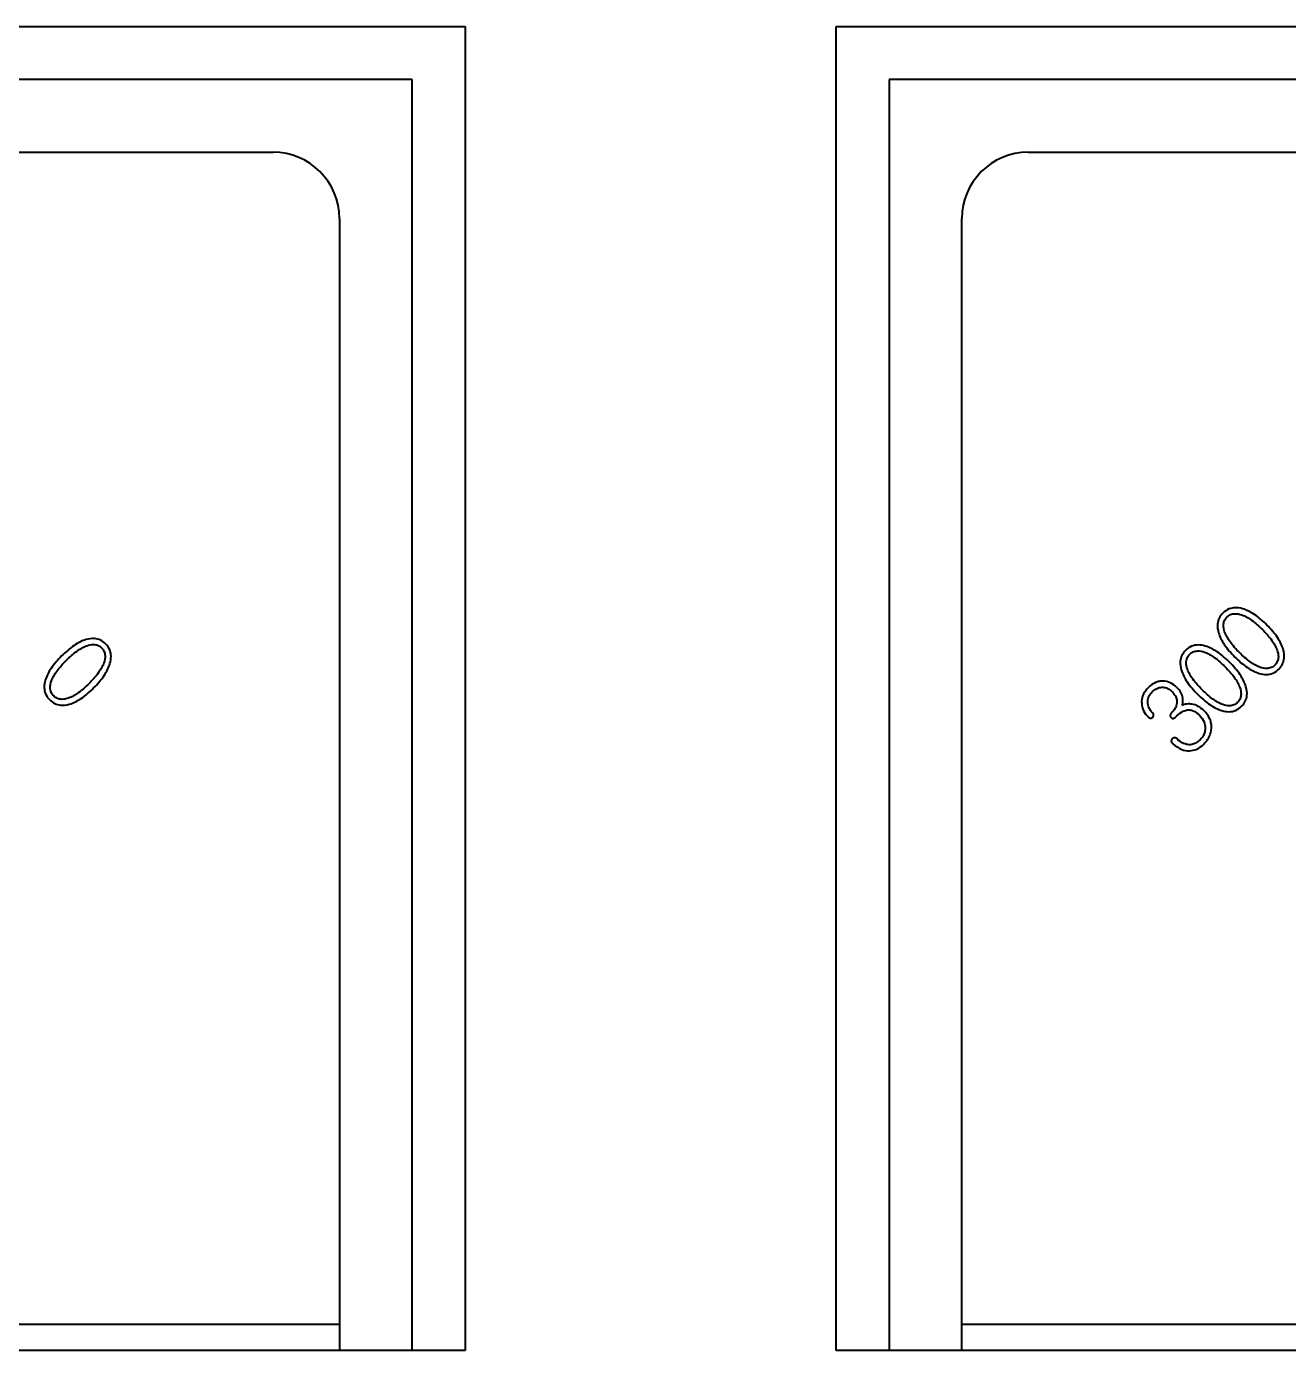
# Model space of a CAD drawing. Header units: millimetres. Extents: x 0 to 4752, y 0 to 3360.
# Drawn here: x 1813.9 to 1861.5, y 1731.9 to 1781.9 of the extents above; entities that cross this region are included whole.
import ezdxf

# ---------------------------------------------------------------- set-up
doc = ezdxf.new("R2010")
doc.units = ezdxf.units.MM
doc.header["$LTSCALE"] = 8
doc.layers.add('가시적인 것(ISO)', color=3, linetype='Continuous', lineweight=40)

msp = doc.modelspace()

# ---------------------------------------------------------------- linework, layer by layer
at = {"layer": '가시적인 것(ISO)'}
for p, q in [((1722.422, 1781.882), (1830.422, 1781.882)), ((1830.422, 1781.882), (1830.422, 1731.882)), ((1844.422, 1781.882), (1952.422, 1781.882)), ((1844.422, 1731.882), (1844.422, 1781.882)), ((1828.422, 1779.882), (1724.422, 1779.882)), ((1828.422, 1731.882), (1828.422, 1779.882)), ((1950.422, 1779.882), (1846.422, 1779.882)), ((1846.422, 1779.882), (1846.422, 1731.882)), ((1729.672, 1777.132), (1823.172, 1777.132)), ((1851.672, 1777.132), (1945.172, 1777.132)), ((1825.672, 1774.632), (1825.672, 1731.882)), ((1849.172, 1731.882), (1849.172, 1774.632)), ((1856.224, 1756.93), (1856.186, 1756.892)), ((1727.172, 1732.882), (1825.672, 1732.882)), ((1849.172, 1732.882), (1947.672, 1732.882)), ((1830.422, 1731.882), (1722.422, 1731.882)), ((1952.422, 1731.882), (1844.422, 1731.882))]:
    msp.add_line(p, q, dxfattribs=at)
for centre, start, end in [((1823.172, 1774.632), 0, 90), ((1851.672, 1774.632), 90, 180)]:
    msp.add_arc(centre, 2.5, start, end, dxfattribs=at)
for points, knots in [([(1859.024, 1759.73), (1858.967, 1759.673), (1858.919, 1759.609), (1858.849, 1759.466), (1858.829, 1759.392), (1858.812, 1759.205), (1858.828, 1759.094), (1858.859, 1758.988)], [-0.08068744, -0.08068744, -0.08068744, -0.08068744, -0.0564576, -0.0564576, -0.03310081, -0.03310081, 0, 0, 0, 0]), ([(1859.763, 1759.892), (1859.675, 1759.918), (1859.583, 1759.934), (1859.408, 1759.932), (1859.327, 1759.916), (1859.165, 1759.849), (1859.09, 1759.796), (1859.024, 1759.73)], [-0.08043735, -0.08043735, -0.08043735, -0.08043735, -0.05283354, -0.05283354, -0.02780895, -0.02780895, 0, 0, 0, 0]), ([(1859.09, 1759.016), (1859.062, 1759.097), (1859.042, 1759.185), (1859.046, 1759.327), (1859.056, 1759.382), (1859.1, 1759.489), (1859.133, 1759.537), (1859.175, 1759.579)], [-0.06062977, -0.06062977, -0.06062977, -0.06062977, -0.03469408, -0.03469408, -0.01781987, -0.01781987, 0, 0, 0, 0]), ([(1859.175, 1759.579), (1859.214, 1759.618), (1859.259, 1759.65), (1859.36, 1759.694), (1859.414, 1759.705), (1859.559, 1759.711), (1859.651, 1759.691), (1859.736, 1759.662)], [-0.06015213, -0.06015213, -0.06015213, -0.06015213, -0.04359102, -0.04359102, -0.02696915, -0.02696915, 0, 0, 0, 0]), ([(1859.736, 1759.662), (1859.867, 1759.615), (1859.993, 1759.541), (1860.251, 1759.358), (1860.39, 1759.232), (1860.516, 1759.106)], [-0.09489707, -0.09489707, -0.09489707, -0.09489707, -0.0534092, -0.0534092, 0, 0, 0, 0]), ([(1860.687, 1759.277), (1860.542, 1759.422), (1860.381, 1759.563), (1860.073, 1759.768), (1859.922, 1759.847), (1859.763, 1759.892)], [-0.1110915, -0.1110915, -0.1110915, -0.1110915, -0.0494916, -0.0494916, 0, 0, 0, 0]), ([(1859.648, 1758.238), (1859.522, 1758.364), (1859.397, 1758.503), (1859.212, 1758.76), (1859.138, 1758.886), (1859.09, 1759.016)], [-0.0950204, -0.0950204, -0.0950204, -0.0950204, -0.04148092, -0.04148092, 0, 0, 0, 0]), ([(1860.516, 1759.106), (1860.642, 1758.981), (1860.766, 1758.842), (1860.949, 1758.585), (1861.022, 1758.459), (1861.069, 1758.329)], [-0.09482066, -0.09482066, -0.09482066, -0.09482066, -0.04153437, -0.04153437, 0, 0, 0, 0]), ([(1861.299, 1758.356), (1861.254, 1758.515), (1861.176, 1758.665), (1860.971, 1758.972), (1860.831, 1759.133), (1860.687, 1759.277)], [-0.1105512, -0.1105512, -0.1105512, -0.1105512, -0.0612203, -0.0612203, 0, 0, 0, 0]), ([(1816.108, 1758.729), (1815.95, 1758.683), (1815.8, 1758.603), (1815.493, 1758.397), (1815.332, 1758.256), (1815.187, 1758.111)], [-0.1107241, -0.1107241, -0.1107241, -0.1107241, -0.0614603, -0.0614603, 0, 0, 0, 0]), ([(1816.849, 1758.565), (1816.792, 1758.622), (1816.728, 1758.67), (1816.585, 1758.74), (1816.511, 1758.76), (1816.324, 1758.777), (1816.213, 1758.761), (1816.108, 1758.729)], [-0.08068744, -0.08068744, -0.08068744, -0.08068744, -0.0564576, -0.0564576, -0.03310081, -0.03310081, 0, 0, 0, 0]), ([(1816.135, 1758.499), (1816.217, 1758.527), (1816.304, 1758.546), (1816.447, 1758.543), (1816.501, 1758.533), (1816.608, 1758.489), (1816.656, 1758.455), (1816.698, 1758.413)], [-0.06062977, -0.06062977, -0.06062977, -0.06062977, -0.03469408, -0.03469408, -0.01781987, -0.01781987, 0, 0, 0, 0]), ([(1817.012, 1757.825), (1817.038, 1757.914), (1817.054, 1758.005), (1817.051, 1758.181), (1817.036, 1758.262), (1816.968, 1758.424), (1816.915, 1758.499), (1816.849, 1758.565)], [-0.08043735, -0.08043735, -0.08043735, -0.08043735, -0.05283354, -0.05283354, -0.02780895, -0.02780895, 0, 0, 0, 0]), ([(1858.357, 1758.485), (1858.268, 1758.512), (1858.177, 1758.528), (1858.001, 1758.525), (1857.92, 1758.51), (1857.758, 1758.442), (1857.683, 1758.389), (1857.617, 1758.323)], [-0.08043735, -0.08043735, -0.08043735, -0.08043735, -0.05283354, -0.05283354, -0.02780895, -0.02780895, 0, 0, 0, 0]), ([(1858.859, 1758.988), (1858.906, 1758.83), (1858.985, 1758.68), (1859.191, 1758.374), (1859.333, 1758.213), (1859.478, 1758.068)], [-0.1107241, -0.1107241, -0.1107241, -0.1107241, -0.0614603, -0.0614603, 0, 0, 0, 0]), ([(1815.187, 1758.111), (1815.043, 1757.967), (1814.902, 1757.807), (1814.697, 1757.501), (1814.618, 1757.351), (1814.571, 1757.193)], [-0.1105947, -0.1105947, -0.1105947, -0.1105947, -0.0492863, -0.0492863, 0, 0, 0, 0]), ([(1815.357, 1757.941), (1815.483, 1758.067), (1815.623, 1758.192), (1815.88, 1758.376), (1816.005, 1758.451), (1816.135, 1758.499)], [-0.0950204, -0.0950204, -0.0950204, -0.0950204, -0.04148092, -0.04148092, 0, 0, 0, 0]), ([(1816.698, 1758.413), (1816.737, 1758.374), (1816.769, 1758.33), (1816.813, 1758.228), (1816.824, 1758.175), (1816.83, 1758.029), (1816.81, 1757.938), (1816.781, 1757.853)], [-0.06015213, -0.06015213, -0.06015213, -0.06015213, -0.04359102, -0.04359102, -0.02696915, -0.02696915, 0, 0, 0, 0]), ([(1857.617, 1758.323), (1857.56, 1758.266), (1857.512, 1758.202), (1857.442, 1758.059), (1857.422, 1757.985), (1857.405, 1757.798), (1857.421, 1757.687), (1857.452, 1757.581)], [-0.08068744, -0.08068744, -0.08068744, -0.08068744, -0.0564576, -0.0564576, -0.03310081, -0.03310081, 0, 0, 0, 0]), ([(1857.683, 1757.609), (1857.655, 1757.69), (1857.636, 1757.778), (1857.639, 1757.921), (1857.649, 1757.975), (1857.693, 1758.082), (1857.726, 1758.13), (1857.768, 1758.172)], [-0.06062977, -0.06062977, -0.06062977, -0.06062977, -0.03469408, -0.03469408, -0.01781987, -0.01781987, 0, 0, 0, 0]), ([(1857.768, 1758.172), (1857.808, 1758.211), (1857.852, 1758.243), (1857.954, 1758.287), (1858.007, 1758.298), (1858.153, 1758.304), (1858.244, 1758.284), (1858.329, 1758.255)], [-0.06015213, -0.06015213, -0.06015213, -0.06015213, -0.04359102, -0.04359102, -0.02696915, -0.02696915, 0, 0, 0, 0]), ([(1858.329, 1758.255), (1858.46, 1758.208), (1858.586, 1758.134), (1858.844, 1757.951), (1858.984, 1757.825), (1859.109, 1757.7)], [-0.09489707, -0.09489707, -0.09489707, -0.09489707, -0.0534092, -0.0534092, 0, 0, 0, 0]), ([(1859.28, 1757.87), (1859.135, 1758.015), (1858.974, 1758.156), (1858.666, 1758.361), (1858.515, 1758.44), (1858.357, 1758.485)], [-0.1110915, -0.1110915, -0.1110915, -0.1110915, -0.0494916, -0.0494916, 0, 0, 0, 0]), ([(1859.478, 1758.068), (1859.622, 1757.924), (1859.782, 1757.783), (1860.088, 1757.578), (1860.238, 1757.499), (1860.395, 1757.452)], [-0.1105947, -0.1105947, -0.1105947, -0.1105947, -0.0492863, -0.0492863, 0, 0, 0, 0]), ([(1860.423, 1757.683), (1860.293, 1757.73), (1860.168, 1757.805), (1859.912, 1757.988), (1859.773, 1758.113), (1859.648, 1758.238)], [-0.09442381, -0.09442381, -0.09442381, -0.09442381, -0.0531236, -0.0531236, 0, 0, 0, 0]), ([(1861.069, 1758.329), (1861.098, 1758.247), (1861.118, 1758.16), (1861.115, 1758.017), (1861.105, 1757.963), (1861.061, 1757.858), (1861.028, 1757.81), (1860.986, 1757.768)], [-0.06036726, -0.06036726, -0.06036726, -0.06036726, -0.03433895, -0.03433895, -0.01769854, -0.01769854, 0, 0, 0, 0]), ([(1861.137, 1757.617), (1861.194, 1757.674), (1861.242, 1757.737), (1861.31, 1757.879), (1861.33, 1757.952), (1861.347, 1758.139), (1861.331, 1758.25), (1861.299, 1758.356)], [-0.08032187, -0.08032187, -0.08032187, -0.08032187, -0.05634387, -0.05634387, -0.03316511, -0.03316511, 0, 0, 0, 0]), ([(1814.802, 1757.166), (1814.85, 1757.296), (1814.924, 1757.421), (1815.108, 1757.677), (1815.232, 1757.816), (1815.357, 1757.941)], [-0.09442381, -0.09442381, -0.09442381, -0.09442381, -0.0531236, -0.0531236, 0, 0, 0, 0]), ([(1816.781, 1757.853), (1816.734, 1757.722), (1816.66, 1757.596), (1816.477, 1757.338), (1816.352, 1757.198), (1816.226, 1757.073)], [-0.09489707, -0.09489707, -0.09489707, -0.09489707, -0.0534092, -0.0534092, 0, 0, 0, 0]), ([(1816.396, 1756.902), (1816.541, 1757.047), (1816.682, 1757.208), (1816.887, 1757.516), (1816.966, 1757.667), (1817.012, 1757.825)], [-0.1110915, -0.1110915, -0.1110915, -0.1110915, -0.0494916, -0.0494916, 0, 0, 0, 0]), ([(1857.452, 1757.581), (1857.499, 1757.424), (1857.579, 1757.273), (1857.785, 1756.967), (1857.926, 1756.806), (1858.071, 1756.661)], [-0.1107241, -0.1107241, -0.1107241, -0.1107241, -0.0614603, -0.0614603, 0, 0, 0, 0]), ([(1858.241, 1756.831), (1858.115, 1756.957), (1857.99, 1757.097), (1857.805, 1757.354), (1857.731, 1757.479), (1857.683, 1757.609)], [-0.0950204, -0.0950204, -0.0950204, -0.0950204, -0.04148092, -0.04148092, 0, 0, 0, 0]), ([(1859.109, 1757.7), (1859.235, 1757.574), (1859.359, 1757.435), (1859.542, 1757.178), (1859.615, 1757.052), (1859.662, 1756.922)], [-0.09482066, -0.09482066, -0.09482066, -0.09482066, -0.04153437, -0.04153437, 0, 0, 0, 0]), ([(1859.893, 1756.949), (1859.847, 1757.108), (1859.769, 1757.258), (1859.564, 1757.565), (1859.424, 1757.726), (1859.28, 1757.87)], [-0.1105512, -0.1105512, -0.1105512, -0.1105512, -0.0612203, -0.0612203, 0, 0, 0, 0]), ([(1860.395, 1757.452), (1860.483, 1757.426), (1860.574, 1757.41), (1860.75, 1757.413), (1860.831, 1757.428), (1860.995, 1757.497), (1861.071, 1757.551), (1861.137, 1757.617)], [-0.08079674, -0.08079674, -0.08079674, -0.08079674, -0.05338063, -0.05338063, -0.02816882, -0.02816882, 0, 0, 0, 0]), ([(1860.986, 1757.768), (1860.946, 1757.728), (1860.899, 1757.695), (1860.794, 1757.649), (1860.739, 1757.638), (1860.594, 1757.633), (1860.505, 1757.653), (1860.423, 1757.683)], [-0.0606517, -0.0606517, -0.0606517, -0.0606517, -0.04343053, -0.04343053, -0.02630267, -0.02630267, 0, 0, 0, 0]), ([(1814.571, 1757.193), (1814.546, 1757.106), (1814.53, 1757.015), (1814.532, 1756.839), (1814.548, 1756.758), (1814.616, 1756.594), (1814.67, 1756.518), (1814.736, 1756.452)], [-0.08079674, -0.08079674, -0.08079674, -0.08079674, -0.05338063, -0.05338063, -0.02816882, -0.02816882, 0, 0, 0, 0]), ([(1814.887, 1756.603), (1814.847, 1756.643), (1814.814, 1756.69), (1814.768, 1756.795), (1814.757, 1756.85), (1814.753, 1756.995), (1814.773, 1757.083), (1814.802, 1757.166)], [-0.0606517, -0.0606517, -0.0606517, -0.0606517, -0.04343053, -0.04343053, -0.02630267, -0.02630267, 0, 0, 0, 0]), ([(1816.226, 1757.073), (1816.1, 1756.947), (1815.962, 1756.823), (1815.704, 1756.64), (1815.579, 1756.566), (1815.448, 1756.52)], [-0.09482066, -0.09482066, -0.09482066, -0.09482066, -0.04153437, -0.04153437, 0, 0, 0, 0]), ([(1856.766, 1757.164), (1856.716, 1757.165), (1856.668, 1757.161), (1856.571, 1757.143), (1856.525, 1757.129), (1856.384, 1757.068), (1856.299, 1757.005), (1856.224, 1756.93)], [-0.06096856, -0.06096856, -0.06096856, -0.06096856, -0.04623173, -0.04623173, -0.03161245, -0.03161245, 0, 0, 0, 0]), ([(1857.29, 1756.919), (1857.216, 1756.994), (1857.131, 1757.057), (1856.95, 1757.14), (1856.86, 1757.161), (1856.766, 1757.164)], [-0.05988374, -0.05988374, -0.05988374, -0.05988374, -0.02829577, -0.02829577, 0, 0, 0, 0]), ([(1815.448, 1756.52), (1815.366, 1756.491), (1815.279, 1756.471), (1815.137, 1756.474), (1815.083, 1756.484), (1814.977, 1756.528), (1814.929, 1756.561), (1814.887, 1756.603)], [-0.06036726, -0.06036726, -0.06036726, -0.06036726, -0.03433895, -0.03433895, -0.01769854, -0.01769854, 0, 0, 0, 0]), ([(1815.476, 1756.289), (1815.634, 1756.335), (1815.784, 1756.413), (1816.091, 1756.618), (1816.252, 1756.758), (1816.396, 1756.902)], [-0.1105512, -0.1105512, -0.1105512, -0.1105512, -0.0612203, -0.0612203, 0, 0, 0, 0]), ([(1856.186, 1756.892), (1856.142, 1756.848), (1856.103, 1756.801), (1856.039, 1756.702), (1856.013, 1756.651), (1855.963, 1756.508), (1855.952, 1756.417), (1855.958, 1756.323)], [-0.06371351, -0.06371351, -0.06371351, -0.06371351, -0.04533864, -0.04533864, -0.02815417, -0.02815417, 0, 0, 0, 0]), ([(1856.186, 1756.408), (1856.191, 1756.472), (1856.206, 1756.533), (1856.26, 1756.65), (1856.297, 1756.701), (1856.342, 1756.746)], [-0.03841312, -0.03841312, -0.03841312, -0.03841312, -0.01919865, -0.01919865, 0, 0, 0, 0]), ([(1856.342, 1756.746), (1856.377, 1756.781), (1856.415, 1756.813), (1856.492, 1756.864), (1856.531, 1756.885), (1856.631, 1756.921), (1856.692, 1756.931), (1856.755, 1756.927)], [-0.0467039, -0.0467039, -0.0467039, -0.0467039, -0.03202229, -0.03202229, -0.01875942, -0.01875942, 0, 0, 0, 0]), ([(1856.755, 1756.927), (1856.818, 1756.925), (1856.88, 1756.911), (1856.998, 1756.857), (1857.051, 1756.818), (1857.098, 1756.771)], [-0.03905071, -0.03905071, -0.03905071, -0.03905071, -0.01985859, -0.01985859, 0, 0, 0, 0]), ([(1857.098, 1756.771), (1857.139, 1756.73), (1857.178, 1756.684), (1857.236, 1756.592), (1857.258, 1756.546), (1857.287, 1756.442), (1857.292, 1756.387), (1857.285, 1756.331)], [-0.04973247, -0.04973247, -0.04973247, -0.04973247, -0.03220715, -0.03220715, -0.01691464, -0.01691464, 0, 0, 0, 0]), ([(1857.507, 1756.515), (1857.495, 1756.59), (1857.471, 1756.661), (1857.397, 1756.799), (1857.347, 1756.862), (1857.29, 1756.919)], [-0.04692104, -0.04692104, -0.04692104, -0.04692104, -0.02419071, -0.02419071, 0, 0, 0, 0]), ([(1857.491, 1756.24), (1857.505, 1756.283), (1857.513, 1756.326), (1857.519, 1756.419), (1857.515, 1756.468), (1857.507, 1756.515)], [-0.02787112, -0.02787112, -0.02787112, -0.02787112, -0.01448619, -0.01448619, 0, 0, 0, 0]), ([(1858.071, 1756.661), (1858.215, 1756.517), (1858.375, 1756.376), (1858.681, 1756.171), (1858.831, 1756.092), (1858.989, 1756.045)], [-0.1105947, -0.1105947, -0.1105947, -0.1105947, -0.0492863, -0.0492863, 0, 0, 0, 0]), ([(1859.016, 1756.276), (1858.886, 1756.324), (1858.761, 1756.398), (1858.505, 1756.581), (1858.366, 1756.706), (1858.241, 1756.831)], [-0.09442381, -0.09442381, -0.09442381, -0.09442381, -0.0531236, -0.0531236, 0, 0, 0, 0]), ([(1859.662, 1756.922), (1859.691, 1756.84), (1859.711, 1756.753), (1859.708, 1756.61), (1859.698, 1756.557), (1859.654, 1756.451), (1859.621, 1756.403), (1859.579, 1756.361)], [-0.06036726, -0.06036726, -0.06036726, -0.06036726, -0.03433895, -0.03433895, -0.01769854, -0.01769854, 0, 0, 0, 0]), ([(1859.73, 1756.21), (1859.787, 1756.267), (1859.835, 1756.33), (1859.903, 1756.472), (1859.923, 1756.545), (1859.941, 1756.733), (1859.924, 1756.843), (1859.893, 1756.949)], [-0.08032187, -0.08032187, -0.08032187, -0.08032187, -0.05634387, -0.05634387, -0.03316511, -0.03316511, 0, 0, 0, 0]), ([(1814.736, 1756.452), (1814.793, 1756.395), (1814.857, 1756.347), (1814.998, 1756.279), (1815.072, 1756.259), (1815.259, 1756.241), (1815.37, 1756.258), (1815.476, 1756.289)], [-0.08032187, -0.08032187, -0.08032187, -0.08032187, -0.05634387, -0.05634387, -0.03316511, -0.03316511, 0, 0, 0, 0]), ([(1855.958, 1756.323), (1855.962, 1756.226), (1855.984, 1756.132), (1856.067, 1755.954), (1856.127, 1755.875), (1856.199, 1755.806)], [-0.05913489, -0.05913489, -0.05913489, -0.05913489, -0.02990924, -0.02990924, 0, 0, 0, 0]), ([(1856.373, 1755.963), (1856.336, 1755.999), (1856.302, 1756.038), (1856.248, 1756.12), (1856.227, 1756.162), (1856.189, 1756.272), (1856.181, 1756.339), (1856.186, 1756.408)], [-0.05025466, -0.05025466, -0.05025466, -0.05025466, -0.0348897, -0.0348897, -0.02076482, -0.02076482, 0, 0, 0, 0]), ([(1857.285, 1756.331), (1857.282, 1756.298), (1857.274, 1756.265), (1857.253, 1756.199), (1857.238, 1756.167), (1857.181, 1756.063), (1857.126, 1755.997), (1857.068, 1755.938)], [-0.04557266, -0.04557266, -0.04557266, -0.04557266, -0.03554082, -0.03554082, -0.02481627, -0.02481627, 0, 0, 0, 0]), ([(1857.219, 1755.787), (1857.298, 1755.867), (1857.393, 1755.949), (1857.54, 1756.033), (1857.593, 1756.056), (1857.648, 1756.067)], [-0.05067572, -0.05067572, -0.05067572, -0.05067572, -0.01674286, -0.01674286, 0, 0, 0, 0]), ([(1857.854, 1756.29), (1857.79, 1756.3), (1857.725, 1756.303), (1857.601, 1756.286), (1857.545, 1756.268), (1857.491, 1756.24)], [-0.03748875, -0.03748875, -0.03748875, -0.03748875, -0.01812106, -0.01812106, 0, 0, 0, 0]), ([(1857.648, 1756.067), (1857.689, 1756.076), (1857.732, 1756.078), (1857.818, 1756.069), (1857.86, 1756.057), (1857.991, 1756.003), (1858.073, 1755.939), (1858.142, 1755.87)], [-0.05540456, -0.05540456, -0.05540456, -0.05540456, -0.04262983, -0.04262983, -0.02948391, -0.02948391, 0, 0, 0, 0]), ([(1858.313, 1756.04), (1858.247, 1756.106), (1858.174, 1756.164), (1858.017, 1756.249), (1857.938, 1756.277), (1857.854, 1756.29)], [-0.0534316, -0.0534316, -0.0534316, -0.0534316, -0.02556396, -0.02556396, 0, 0, 0, 0]), ([(1858.596, 1755.444), (1858.594, 1755.497), (1858.587, 1755.55), (1858.561, 1755.655), (1858.543, 1755.706), (1858.469, 1755.862), (1858.396, 1755.956), (1858.313, 1756.04)], [-0.06783256, -0.06783256, -0.06783256, -0.06783256, -0.05171788, -0.05171788, -0.03546715, -0.03546715, 0, 0, 0, 0]), ([(1858.989, 1756.045), (1859.076, 1756.019), (1859.167, 1756.004), (1859.343, 1756.006), (1859.424, 1756.022), (1859.588, 1756.09), (1859.664, 1756.144), (1859.73, 1756.21)], [-0.08079674, -0.08079674, -0.08079674, -0.08079674, -0.05338063, -0.05338063, -0.02816882, -0.02816882, 0, 0, 0, 0]), ([(1859.579, 1756.361), (1859.539, 1756.321), (1859.492, 1756.288), (1859.387, 1756.242), (1859.332, 1756.231), (1859.187, 1756.227), (1859.098, 1756.247), (1859.016, 1756.276)], [-0.0606517, -0.0606517, -0.0606517, -0.0606517, -0.04343053, -0.04343053, -0.02630267, -0.02630267, 0, 0, 0, 0]), ([(1856.199, 1755.806), (1856.214, 1755.792), (1856.231, 1755.779), (1856.264, 1755.765), (1856.278, 1755.762), (1856.293, 1755.762)], [-0.0106653, -0.0106653, -0.0106653, -0.0106653, -0.00439322, -0.00439322, 0, 0, 0, 0]), ([(1856.293, 1755.762), (1856.308, 1755.763), (1856.322, 1755.766), (1856.35, 1755.779), (1856.362, 1755.787), (1856.373, 1755.798)], [-0.009024633, -0.009024633, -0.009024633, -0.009024633, -0.004508608, -0.004508608, 0, 0, 0, 0]), ([(1856.406, 1755.875), (1856.406, 1755.884), (1856.406, 1755.893), (1856.403, 1755.91), (1856.401, 1755.918), (1856.392, 1755.94), (1856.383, 1755.952), (1856.373, 1755.963)], [-0.009758567, -0.009758567, -0.009758567, -0.009758567, -0.007066347, -0.007066347, -0.004513803, -0.004513803, 0, 0, 0, 0]), ([(1856.373, 1755.798), (1856.383, 1755.809), (1856.392, 1755.821), (1856.403, 1755.848), (1856.406, 1755.861), (1856.406, 1755.875)], [-0.008695272, -0.008695272, -0.008695272, -0.008695272, -0.004191942, -0.004191942, 0, 0, 0, 0]), ([(1857.068, 1755.938), (1857.06, 1755.93), (1857.053, 1755.922), (1857.041, 1755.905), (1857.037, 1755.897), (1857.03, 1755.878), (1857.028, 1755.868), (1857.029, 1755.847), (1857.032, 1755.837), (1857.043, 1755.812), (1857.053, 1755.799), (1857.065, 1755.787)], [-0.01733684, -0.01733684, -0.01733684, -0.01733684, -0.01404614, -0.01404614, -0.01120864, -0.01120864, -0.00817617, -0.00817617, -0.00489505, -0.00489505, 0, 0, 0, 0]), ([(1857.065, 1755.787), (1857.073, 1755.779), (1857.081, 1755.772), (1857.098, 1755.761), (1857.106, 1755.757), (1857.124, 1755.75), (1857.134, 1755.748), (1857.156, 1755.749), (1857.167, 1755.752), (1857.193, 1755.764), (1857.207, 1755.775), (1857.219, 1755.787)], [-0.01764336, -0.01764336, -0.01764336, -0.01764336, -0.01441684, -0.01441684, -0.01161859, -0.01161859, -0.00853417, -0.00853417, -0.00514475, -0.00514475, 0, 0, 0, 0]), ([(1858.142, 1755.87), (1858.214, 1755.798), (1858.275, 1755.715), (1858.343, 1755.547), (1858.357, 1755.471), (1858.357, 1755.391)], [-0.05434069, -0.05434069, -0.05434069, -0.05434069, -0.02383375, -0.02383375, 0, 0, 0, 0]), ([(1857.186, 1755.023), (1857.171, 1755.021), (1857.158, 1755.017), (1857.131, 1755.002), (1857.119, 1754.991), (1857.109, 1754.979)], [-0.009151189, -0.009151189, -0.009151189, -0.009151189, -0.004721408, -0.004721408, 0, 0, 0, 0]), ([(1857.279, 1754.99), (1857.266, 1755.002), (1857.252, 1755.011), (1857.219, 1755.022), (1857.203, 1755.024), (1857.186, 1755.023)], [-0.01027523, -0.01027523, -0.01027523, -0.01027523, -0.00508623, -0.00508623, 0, 0, 0, 0]), ([(1858.357, 1755.391), (1858.357, 1755.35), (1858.353, 1755.31), (1858.338, 1755.23), (1858.326, 1755.192), (1858.276, 1755.076), (1858.225, 1755.007), (1858.164, 1754.946)], [-0.05012754, -0.05012754, -0.05012754, -0.05012754, -0.03786144, -0.03786144, -0.0257802, -0.0257802, 0, 0, 0, 0]), ([(1858.293, 1754.773), (1858.35, 1754.83), (1858.403, 1754.892), (1858.489, 1755.02), (1858.523, 1755.084), (1858.583, 1755.246), (1858.599, 1755.343), (1858.596, 1755.444)], [-0.07616833, -0.07616833, -0.07616833, -0.07616833, -0.05193033, -0.05193033, -0.03012732, -0.03012732, 0, 0, 0, 0]), ([(1857.109, 1754.979), (1857.103, 1754.973), (1857.097, 1754.966), (1857.088, 1754.952), (1857.084, 1754.944), (1857.077, 1754.924), (1857.075, 1754.91), (1857.076, 1754.897)], [-0.009230248, -0.009230248, -0.009230248, -0.009230248, -0.00658266, -0.00658266, -0.004102373, -0.004102373, 0, 0, 0, 0]), ([(1857.076, 1754.897), (1857.076, 1754.888), (1857.077, 1754.879), (1857.082, 1754.861), (1857.085, 1754.853), (1857.1, 1754.826), (1857.115, 1754.811), (1857.131, 1754.798)], [-0.0117307, -0.0117307, -0.0117307, -0.0117307, -0.00900993, -0.00900993, -0.0062502, -0.0062502, 0, 0, 0, 0]), ([(1857.131, 1754.798), (1857.231, 1754.707), (1857.344, 1754.629), (1857.564, 1754.546), (1857.66, 1754.529), (1857.76, 1754.531)], [-0.07048029, -0.07048029, -0.07048029, -0.07048029, -0.02998403, -0.02998403, 0, 0, 0, 0]), ([(1857.705, 1754.762), (1857.629, 1754.771), (1857.558, 1754.795), (1857.413, 1754.873), (1857.342, 1754.929), (1857.279, 1754.99)], [-0.04926435, -0.04926435, -0.04926435, -0.04926435, -0.02634917, -0.02634917, 0, 0, 0, 0]), ([(1858.164, 1754.946), (1858.124, 1754.906), (1858.079, 1754.869), (1857.987, 1754.811), (1857.941, 1754.79), (1857.83, 1754.759), (1857.768, 1754.754), (1857.705, 1754.762)], [-0.05159529, -0.05159529, -0.05159529, -0.05159529, -0.03441785, -0.03441785, -0.01904555, -0.01904555, 0, 0, 0, 0]), ([(1857.76, 1754.531), (1857.859, 1754.534), (1857.953, 1754.555), (1858.137, 1754.639), (1858.22, 1754.7), (1858.293, 1754.773)], [-0.06060948, -0.06060948, -0.06060948, -0.06060948, -0.031004, -0.031004, 0, 0, 0, 0])]:
    msp.add_open_spline(points, degree=3, knots=knots, dxfattribs=at)

doc.saveas('drawing.dxf')
